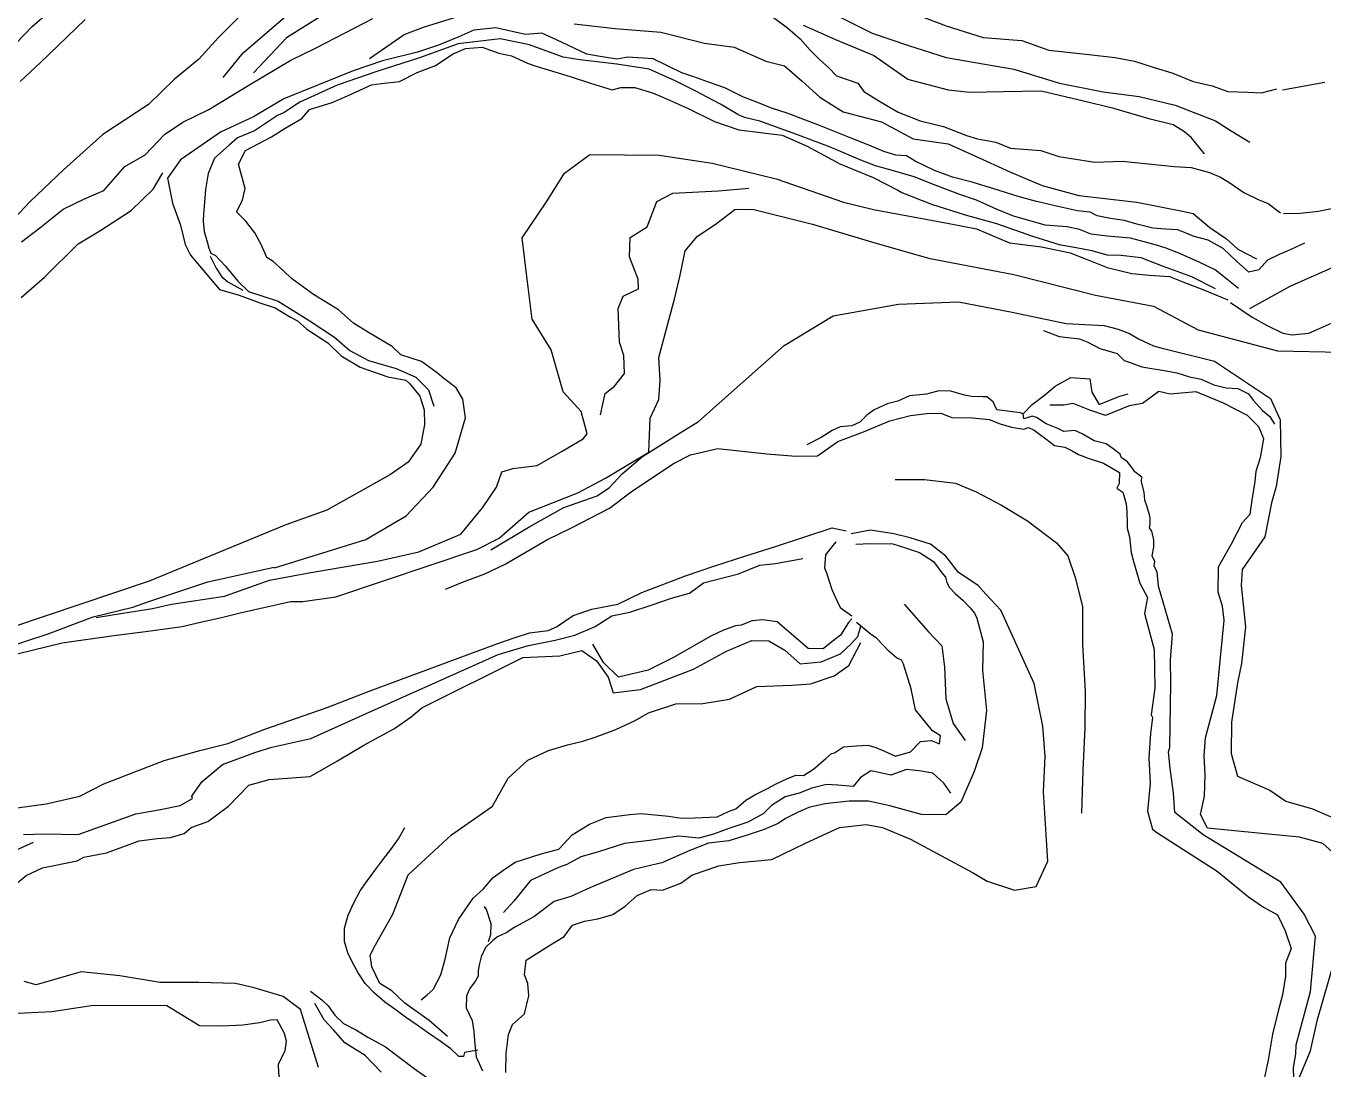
# Model space of a CAD drawing. Extents: x 73536 to 75854, y 478530 to 482386.
# Drawn here: x 74588.3 to 74948.2, y 480014.7 to 480303.9 of the extents above; entities that cross this region are included whole.
import ezdxf

# ---------------------------------------------------------------- set-up
doc = ezdxf.new("R2010")
doc.units = 0

msp = doc.modelspace()

# ---------------------------------------------------------------- linework, layer by layer
at = {"layer": 'TOPO_250913', "color": 30}
for points in [[(74580.986, 480294.422, 1627.478), (74590.069, 480303.754, 1628.612), (74594.973, 480307.98, 1629.752), (74603.492, 480315.368, 1629.767), (74610.209, 480319.841, 1628.666), (74619.925, 480326.255, 1627.258), (74625.203, 480330.232, 1626.91), (74626.352, 480330.725, 1626.284), (74637.791, 480338.861, 1627.224), (74645.993, 480345.713, 1625.932), (74653.867, 480349.155, 1626.689), (74669.275, 480355.986, 1625.881), (74687.059, 480361.711, 1625.851)], [(74764.453, 480330.455, 1632.214), (74793.049, 480322.567, 1633.753), (74807.449, 480316.873, 1634.805), (74818.551, 480313.199, 1636.228), (74830.213, 480309.004, 1637.641), (74843.634, 480303.909, 1638.806), (74853.853, 480300.64, 1639.557), (74864.585, 480299.801, 1639.846), (74872.072, 480297.118, 1639.86), (74883.223, 480295.945, 1639.587), (74890.51, 480295.173, 1639.054), (74895.804, 480294.105, 1638.52), (74901.31, 480292.316, 1638.216), (74906.48, 480290.808, 1638.106), (74912.164, 480288.478, 1637.617), (74917.415, 480287.262, 1637.864), (74921.731, 480285.68, 1637.934), (74927.268, 480285.541, 1637.835), (74931.117, 480285.351, 1638.008), (74935.283, 480286.401, 1638.587)], [(74675.099, 480309.615, 1610.016), (74660.604, 480300.618, 1610.126), (74651.422, 480290.893, 1610.212)], [(74807.386, 480309.714, 1623.641), (74823.08, 480301.899, 1624.655), (74833.138, 480298.428, 1625.711), (74843.634, 480295.106, 1626.05), (74862.414, 480291.895, 1625.114), (74875.045, 480288.018, 1625.037), (74887.121, 480285.627, 1624.805), (74897.103, 480284.335, 1624.683), (74907.145, 480281.868, 1624.609), (74918.341, 480277.546, 1626.439), (74922.621, 480274.775, 1626.097), (74927.827, 480271.628, 1628.137)], [(74648.308, 480307.212, 1616.72), (74641.79, 480300.693, 1615.934), (74636.29, 480294.709, 1615.152), (74629.439, 480289.029, 1614.42), (74622.311, 480282.133, 1614.088), (74609.634, 480273.783, 1611.853), (74598.728, 480264.019, 1610.724), (74589.529, 480255.192, 1609.906), (74583.66, 480249.002, 1608.693)], [(74586.699, 480288.51, 1610.375), (74592.387, 480293.735, 1610.706), (74604.75, 480305.697, 1615.323)], [(74587.094, 480244.048, 1609.248), (74592.185, 480247.952, 1609.337), (74598.694, 480253.08, 1609.963), (74604.414, 480255.825, 1610.529), (74609.968, 480258.271, 1610.623), (74615.782, 480264.866, 1611.216), (74621.408, 480268.144, 1611.048), (74626.735, 480273.812, 1612.8), (74631.885, 480277.165, 1612.43), (74639.095, 480280.738, 1611.765), (74650.2, 480287.45, 1610.951), (74661.846, 480294.374, 1610.807), (74668.873, 480297.775, 1610.31), (74684.52, 480305.894, 1609.671)], [(74643.06, 480289.585, 1614.431), (74648.594, 480296.402, 1615.264), (74660.42, 480306.611, 1617.571)], [(74683.678, 480294.831, 1594.775), (74693.245, 480301.544, 1594.765), (74698.633, 480303.561, 1594.76), (74708.393, 480306.561, 1594.751)], [(74795.357, 480306.507, 1608.382), (74799.608, 480303.381, 1608.827), (74803.123, 480300.342, 1608.289), (74805.922, 480297.139, 1609.327), (74808.433, 480294.546, 1609.368), (74810.925, 480292.355, 1609.295), (74813.156, 480290.004, 1609.451), (74819.08, 480287.99, 1608.706), (74820.771, 480285.678, 1609.193), (74825.427, 480282.8, 1609.809), (74830.298, 480279.953, 1610.041), (74836.366, 480277.592, 1610.467), (74842.876, 480276.009, 1610.144), (74849.252, 480273.517, 1609.553), (74852.284, 480272.558, 1609.637), (74857.34, 480271.665, 1610.173), (74861.454, 480269.948, 1609.522), (74869.899, 480269.322, 1610.278), (74874.891, 480267.665, 1609.781), (74884.875, 480266.128, 1609.72), (74892.396, 480266.374, 1609.332), (74899.64, 480265.651, 1610.153), (74906.885, 480264.932, 1609.663), (74911.54, 480264.671, 1609.572), (74916.63, 480263.22, 1609.548), (74919.707, 480261.998, 1610.136), (74922.021, 480260.543, 1610.158), (74926.172, 480257.733, 1609.674), (74930.125, 480255.719, 1609.266), (74932.915, 480254.613, 1609.106), (74936.316, 480252.089, 1609.441)], [(74942.993, 480243.698, 1595.937), (74938.229, 480241.475, 1594.807), (74935.945, 480240.553, 1594.012), (74932.734, 480238.979, 1593.509), (74930.38, 480236.304, 1594.324), (74927.548, 480235.653, 1594.212), (74924.16, 480238.671, 1594.58), (74920.448, 480242.163, 1594.233), (74916.267, 480244.442, 1594.324), (74912.4, 480245.497, 1594.64), (74907.911, 480247.333, 1594.725), (74904.579, 480247.522, 1594.788), (74900.953, 480247.834, 1594.942), (74896.509, 480248.885, 1594.846), (74893.102, 480249.901, 1594.632), (74889.192, 480250.508, 1594.587), (74885.503, 480251.204, 1594.462), (74883.53, 480252.249, 1594.373), (74880.053, 480252.637, 1594.169), (74875.076, 480253.763, 1594.538), (74868.686, 480255.185, 1594.408), (74863.582, 480256.634, 1594.768), (74858.263, 480258.213, 1594.744), (74850.819, 480260.576, 1594.975), (74845.395, 480261.982, 1595.136), (74840.361, 480263.763, 1595.283), (74834.979, 480266.39, 1595.472), (74832.56, 480267.901, 1595.5), (74829.684, 480268.019, 1595.68), (74826.305, 480269.032, 1595.394), (74822.124, 480270.796, 1595.531), (74817.229, 480272.745, 1595.359), (74808.479, 480276.307, 1595.359), (74799.463, 480279.679, 1594.991), (74795.136, 480281.097, 1595.695), (74791.556, 480282.523, 1595.317), (74787.349, 480284.112, 1595.574), (74782.231, 480286.68, 1595.085), (74777.691, 480288.263, 1595.139), (74773.574, 480289.75, 1595.393), (74770.314, 480290.917, 1594.81), (74762.287, 480294.739, 1594.948), (74755.295, 480295.233, 1595.171), (74752.249, 480294.651, 1594.956), (74747.064, 480295.499, 1595.217), (74743.897, 480296.097, 1595.012), (74735.48, 480299.991, 1595.069), (74731.486, 480301.872, 1594.914), (74726.88, 480301.502, 1594.55), (74718.705, 480303.368, 1594.609), (74712.594, 480302.673, 1594.306), (74708.455, 480300.871, 1594.564), (74702.756, 480298.502, 1594.242), (74696.967, 480296.624, 1594.583), (74687.236, 480294.22, 1594.894), (74679.114, 480291.457, 1594.803), (74659.914, 480283.679, 1595.76), (74651.43, 480278.706, 1595.111), (74642.259, 480274.458, 1595.508), (74631.219, 480266.748, 1596.71), (74627.625, 480261.705, 1595.178), (74628.97, 480254.751, 1594.641), (74631.21, 480248.611, 1594.788), (74632.544, 480243.302, 1595.022), (74633.95, 480240.344, 1594.416), (74642.016, 480230.771, 1594.4), (74647.463, 480229.198, 1595.68), (74653.245, 480227.115, 1595.011), (74657.494, 480225.69, 1593.991), (74661.73, 480223.168, 1594.352), (74663.661, 480222.08, 1594.285), (74666.246, 480219.792, 1593.918), (74672.062, 480216.053, 1594.386), (74675.8, 480212.464, 1594.414), (74681.02, 480209.302, 1594.249), (74688.744, 480206.567, 1595.47), (74693.719, 480205.712, 1594.867), (74694.854, 480204.705, 1593.928), (74697.586, 480201.279, 1593.593), (74698.842, 480197.453, 1593.938), (74698.903, 480193.376, 1593.684), (74697.858, 480187.899, 1593.978), (74694.396, 480182.949, 1594.296), (74689.505, 480179.512, 1594.567), (74671.757, 480169.658, 1594.321), (74660.471, 480165.55, 1594.263), (74622.504, 480149.973, 1591.576), (74584.325, 480137.102, 1591.954)], [(74740.444, 480304.468, 1594.722), (74751.824, 480303.122, 1594.712), (74764.439, 480302.181, 1594.701), (74776.559, 480299.096, 1594.69), (74784.748, 480297.946, 1594.683), (74793.558, 480294.107, 1594.675), (74798.802, 480292.841, 1594.67), (74803.669, 480288.547, 1594.665), (74808.603, 480284.106, 1594.659), (74815.029, 480280.067, 1594.652), (74825.629, 480277.251, 1594.643), (74834.462, 480272.542, 1594.634), (74844.195, 480271.175, 1594.626), (74854.833, 480266.345, 1594.615), (74861.293, 480263.409, 1594.609), (74870.203, 480259.608, 1594.601), (74880.391, 480256.873, 1593.462), (74896.468, 480255.045, 1594.031), (74909.649, 480252.397, 1594.535), (74912.149, 480251.9, 1594.241), (74916.729, 480247.966, 1594.067), (74921.401, 480244.849, 1594.262), (74924.508, 480242.029, 1594.215), (74929.676, 480239.333, 1594.259)], [(74915.264, 480268.444, 1610.072), (74911.627, 480272.852, 1610.108), (74909.712, 480274.531, 1610.076), (74906.599, 480276.421, 1610.038), (74900.219, 480278.028, 1609.978), (74890.138, 480280.969, 1610.106), (74881.701, 480282.985, 1609.823), (74869.969, 480285.793, 1610.435), (74859.525, 480285.61, 1610.022), (74850.089, 480285.407, 1610.211), (74844.218, 480286.104, 1610.196), (74832.968, 480289.072, 1610.295), (74823.489, 480295.67, 1610.192), (74813.042, 480300.065, 1610.005), (74804.048, 480303.954, 1609.954)], [(74924.654, 480231.067, 1587.261), (74918.182, 480236.297, 1588.012), (74913.799, 480238.358, 1587.748), (74908.098, 480240.858, 1587.469), (74904.379, 480242.333, 1587.139), (74901.326, 480243.324, 1587.604), (74894.714, 480245.087, 1587.934), (74888.22, 480245.633, 1587.485), (74883.811, 480246.177, 1587.458), (74880.595, 480247.461, 1586.913), (74877.2, 480248.186, 1586.951), (74873.474, 480248.494, 1587.418), (74871.024, 480248.651, 1587.362), (74866.869, 480249.839, 1587.059), (74862.318, 480251.117, 1586.899), (74857.713, 480252.979, 1587.152), (74852.038, 480255.554, 1587.48), (74847.102, 480257.226, 1587.648), (74840.097, 480259.888, 1587.065), (74834.739, 480262.037, 1587.593), (74828.969, 480263.668, 1587.373), (74823.962, 480265.054, 1587.457), (74820.405, 480266.481, 1587.519), (74811.229, 480270.321, 1587.679), (74801.904, 480273.861, 1587.84), (74791.93, 480277.502, 1588.012), (74787.691, 480278.499, 1588.082), (74785.799, 480279.31, 1588.115), (74781.012, 480282.202, 1588.206), (74773.781, 480285.992, 1588.337), (74768.445, 480288.685, 1588.434), (74761.249, 480291.859, 1588.561), (74752.281, 480293.247, 1587.354), (74741.976, 480294.469, 1586.926), (74737.333, 480295.208, 1586.917), (74727.995, 480298.594, 1587.655), (74719.874, 480300.344, 1587.301), (74708.232, 480298.942, 1587.685), (74697.514, 480295.029, 1587.653), (74685.694, 480291.263, 1587.481), (74674.656, 480287.469, 1586.246), (74664.322, 480282.71, 1585.678), (74659.937, 480279.902, 1585.47), (74658.133, 480279.094, 1585.346), (74651.725, 480274.797, 1586.154), (74646.979, 480272.856, 1586.463), (74644.696, 480270.839, 1586.863), (74640.603, 480267.236, 1586.567), (74638.88, 480262.993, 1585.668), (74638.171, 480258.553, 1585.456), (74637.904, 480255.029, 1586.004), (74637.624, 480251.682, 1587.017), (74637.459, 480249.782, 1587.219), (74637.788, 480246.849, 1586.822), (74638.63, 480244.054, 1586.342), (74639.08, 480242.249, 1585.983), (74639.584, 480240.868, 1585.993), (74640.891, 480240.192, 1585.269), (74643.583, 480237.365, 1585.53), (74647.116, 480233.088, 1585.559), (74650.066, 480230.279, 1586.181), (74658.3, 480227.577, 1586.875), (74666.625, 480222.361, 1587.655), (74673.958, 480217.567, 1589.017), (74678.209, 480213.915, 1589.665), (74683.404, 480211.136, 1589.134), (74691.065, 480208.951, 1589.356), (74696.508, 480206.534, 1589.311), (74699.976, 480203.028, 1589.795), (74701.47, 480198.427, 1588.731)], [(74582.634, 480131.453, 1582.048), (74594.544, 480135.371, 1581.805), (74606.969, 480140.081, 1581.549), (74617.991, 480142.786, 1581.329), (74622.439, 480144.289, 1581.235), (74638.768, 480149.774, 1580.902), (74657.185, 480153.863, 1580.873), (74657.286, 480153.616, 1580.956), (74682.631, 480161.481, 1580.64), (74693.825, 480168.094, 1580.804), (74701.34, 480176.018, 1581.301), (74707.405, 480185.409, 1580.648), (74710.3, 480195.249, 1580.105), (74709.568, 480200.421, 1580.266), (74707.7, 480203.586, 1580.492), (74704.627, 480205.836, 1580.274), (74702.157, 480207.917, 1579.983), (74698.099, 480210.84, 1579.831), (74692.341, 480212.685, 1579.92), (74689.954, 480215.038, 1580.055), (74683.403, 480218.895, 1580.143), (74679.242, 480221.52, 1580.26), (74675.025, 480225.155, 1579.924), (74671.462, 480227.369, 1579.684), (74668.125, 480229.448, 1579.427), (74661.984, 480233.855, 1579.275), (74659.786, 480236.012, 1579.259), (74656.939, 480238.579, 1579.268), (74655.187, 480239.689, 1579.37), (74653.716, 480243.142, 1579.352), (74651.8, 480246.542, 1579.311), (74649.355, 480249.725, 1579.243), (74646.72, 480252.36, 1579.133), (74648.389, 480255.595, 1579.389), (74649.182, 480258.765, 1579.748), (74647.302, 480265.525, 1579.218), (74649.234, 480269.349, 1579.263), (74656.462, 480273.134, 1579.655), (74660.223, 480275.538, 1579.895), (74664.846, 480278.184, 1579.855), (74667.008, 480280.706, 1580.073), (74673.264, 480282.685, 1580.101), (74677.515, 480284.49, 1580.398), (74684.231, 480287.51, 1580.684), (74686.973, 480287.96, 1580.795), (74691.954, 480288.448, 1580.767), (74696.874, 480290.94, 1580.736), (74701.974, 480292.873, 1580.705), (74706.88, 480296.103, 1580.672), (74710.251, 480297.628, 1580.651), (74714.934, 480298.036, 1580.624), (74719.549, 480296.367, 1580.597), (74723.001, 480295.602, 1580.577), (74727.49, 480293.544, 1580.549), (74729.21, 480292.934, 1580.538), (74739.281, 480289.871, 1580.479), (74744.954, 480288.01, 1580.445), (74750.986, 480286.152, 1580.41), (74753.378, 480286.806, 1580.396), (74757.238, 480286.806, 1580.374), (74762.131, 480285.359, 1580.345), (74765.189, 480284.082, 1580.326), (74771.849, 480281.072, 1580.285), (74779.341, 480277.358, 1580.238), (74786.128, 480275.117, 1580.197), (74798.091, 480273.569, 1580.129), (74805.072, 480270.577, 1580.086), (74814.099, 480265.64, 1580.028), (74823.324, 480261.85, 1579.972), (74830.206, 480258.309, 1579.928), (74831.303, 480257.73, 1579.921), (74839.545, 480254.455, 1579.871), (74848.836, 480251.469, 1580.228), (74857.571, 480249.081, 1580.657), (74867.549, 480245.6, 1580.37), (74874.954, 480243.266, 1580.076), (74879.689, 480242.463, 1580.505), (74884.036, 480241.628, 1580.455), (74888.177, 480240.455, 1580.45), (74892.116, 480240.318, 1580.468), (74897.593, 480239.668, 1580.508), (74903.474, 480237.335, 1580.68), (74911.682, 480234.384, 1580.792), (74918.216, 480231.106, 1580.652)], [(74936.912, 480286.198, 1638.881), (74948.635, 480288.297, 1639.533)], [(74607.841, 480139.894, 1580.587), (74615.199, 480141.102, 1580.616), (74623.434, 480142.389, 1580.648), (74628.699, 480143.55, 1580.748), (74643.405, 480145.833, 1581.046), (74655.886, 480150.231, 1581.018), (74667.372, 480152.371, 1580.751), (74685.837, 480155.53, 1580.588), (74697.343, 480158.054, 1580.121), (74708.997, 480162.98, 1580.457), (74714.956, 480170.3, 1580.208), (74718.898, 480175.989, 1580.288), (74720.333, 480180.245, 1580.039), (74723.408, 480181.18, 1580.058), (74730.159, 480182.026, 1580.102), (74737.114, 480186.039, 1580.149), (74742.931, 480189.396, 1580.189), (74743.998, 480190.823, 1580.197), (74742.349, 480197.011, 1580.118), (74737.321, 480202.476, 1580.016), (74734.042, 480214.062, 1579.82), (74728.796, 480222.588, 1579.668), (74727.265, 480234.393, 1578.405), (74725.954, 480245.104, 1579.732), (74732.731, 480255.16, 1581.602), (74737.758, 480263.03, 1580.45), (74744.754, 480268.276, 1579.627), (74763.991, 480268.058, 1578.218), (74778.669, 480265.857, 1580.104), (74796.416, 480261.509, 1580.541), (74815.116, 480255.067, 1580.029), (74823.439, 480252.972, 1579.785), (74844.438, 480249.08, 1579.502), (74851.978, 480247.635, 1579.33), (74861.203, 480243.721, 1579.264), (74870.069, 480242.618, 1579.133), (74878.023, 480240.974, 1580.042), (74882.672, 480239.134, 1578.884), (74888.25, 480236.923, 1579), (74895.125, 480235.272, 1579.032), (74899.967, 480234.764, 1579.151), (74905.526, 480234.374, 1579.578), (74909.246, 480232.901, 1578.9), (74914.758, 480230.841, 1579.019), (74921.775, 480227.926, 1581.12)], [(74587.037, 480228.638, 1596.254), (74593.514, 480234.243, 1595.581), (74602.804, 480243.495, 1595.059), (74608.863, 480247.117, 1594.802), (74617.513, 480252.701, 1594.881), (74623.635, 480258.62, 1595.302), (74626.265, 480263.112, 1595.917)], [(74747.757, 480196.096, 1579.863), (74748.971, 480201.975, 1579.507), (74751.592, 480204.045, 1577.079), (74754.372, 480207.504, 1573.594), (74754.154, 480212.532, 1573.723), (74752.989, 480216.17, 1573.829), (74752.647, 480225.524, 1573.837), (74754.003, 480229.004, 1575.003), (74758.219, 480230.954, 1571.542), (74758.192, 480233.719, 1571.609), (74757.187, 480236.307, 1573.476), (74755.761, 480239.847, 1575.86), (74755.905, 480245.242, 1578.097), (74760.688, 480248.171, 1576.511), (74763.341, 480255.177, 1576.744), (74767.746, 480257.527, 1575.666), (74780.455, 480258.177, 1575.354), (74788.901, 480258.859, 1573.939)], [(74581.717, 480128.768, 1576.946), (74598.342, 480132.862, 1575.606), (74612.683, 480134.928, 1574.472), (74621.512, 480136.023, 1573.473), (74631.701, 480137.423, 1572.076), (74637.144, 480138.639, 1571.491), (74642.587, 480139.856, 1571.161), (74647.774, 480141.137, 1570.899), (74661.678, 480144.362, 1570.154), (74665.131, 480144.361, 1570.09), (74674.285, 480145.621, 1569.404), (74713.389, 480158.706, 1565), (74719.602, 480161.865, 1566.469), (74727.855, 480169.041, 1565.807), (74741.442, 480174.465, 1565.337), (74749.103, 480178.551, 1565.333), (74761.108, 480185.756, 1565.297), (74761.455, 480195.136, 1565.256), (74763.921, 480200.307, 1565.51), (74764.258, 480205.71, 1565.82), (74763.875, 480211.962, 1565.631), (74766.045, 480219.873, 1565.393), (74768.363, 480228.49, 1565.131), (74769.838, 480234.824, 1564.936), (74771.182, 480241.538, 1564.913), (74774.484, 480245.542, 1564.931), (74779.906, 480249.137, 1564.953), (74785.014, 480252.957, 1564.923), (74786.119, 480253.085, 1564.918), (74790.224, 480252.974, 1564.899), (74806.486, 480248.912, 1564.821), (74822.861, 480244.004, 1564.74), (74838.72, 480239.53, 1564.663), (74862.375, 480235.003, 1564.55), (74884.985, 480229.224, 1564.441), (74901.071, 480226.18, 1564.364), (74913.48, 480219.62, 1564.298)], [(74937.193, 480251.84, 1609.563), (74941.759, 480251.967, 1609.973), (74946.891, 480252.568, 1610.094), (74953.994, 480253.961, 1609.184)], [(74639.394, 480240.096, 1586.461), (74641.118, 480236.765, 1586.997), (74642.719, 480234.367, 1587.407), (74644.379, 480232.911, 1586.946), (74648.542, 480230.592, 1586.471)], [(74927.836, 480225.525, 1580.436), (74939.039, 480231.766, 1582.287), (74951.937, 480237.474, 1583.745)], [(74717.251, 480158.625, 1568.084), (74728.125, 480165.119, 1567.713), (74737.529, 480170.343, 1566.531), (74746.766, 480173.639, 1565.893), (74750.183, 480175.965, 1565.202), (74753.722, 480179.684, 1565.173), (74759.402, 480184.481, 1565.098), (74769.835, 480191.113, 1565.173), (74774.942, 480194.232, 1565.123), (74774.942, 480194.232, 1565.123), (74798.619, 480215.312, 1564.877), (74812.27, 480223.539, 1564.869), (74830.383, 480226.791, 1564.861), (74847.066, 480227.436, 1564.853), (74861.491, 480224.602, 1564.846), (74876.887, 480221.427, 1564.839), (74887.415, 480220.787, 1565.078), (74891.324, 480219.773, 1565.469), (74894.459, 480218.618, 1564.997), (74896.911, 480217.123, 1565.021), (74899.871, 480215.743, 1564.667), (74901.104, 480215.213, 1564.741), (74903.19, 480214.624, 1564.576), (74918.062, 480210.974, 1564.819), (74933.529, 480200.588, 1564.81), (74936.227, 480194.692, 1564.807), (74936.474, 480184.477, 1564.802), (74935.119, 480176.183, 1564.772), (74933.867, 480171.71, 1564.331), (74932.042, 480162.21, 1563.86), (74925.744, 480153.202, 1563.642), (74925.391, 480148.765, 1563.81), (74925.977, 480143.444, 1563.682), (74926.641, 480137.262, 1563.629), (74925.507, 480127.106, 1564.014), (74924.439, 480121.771, 1563.76), (74922.724, 480110.868, 1563.255), (74922.706, 480102.18, 1563.746), (74924.408, 480095.881, 1564.349), (74933.369, 480092.003, 1564.279), (74937.827, 480088.929, 1564.995), (74945.227, 480086.829, 1564.729), (74954.626, 480082.729, 1564.751)], [(74922.483, 480227.213, 1580.894), (74928.489, 480223.12, 1578.992), (74932.503, 480220.968, 1578.85), (74936.958, 480218.688, 1578.283), (74939.6, 480218.29, 1577.85), (74944.192, 480218.735, 1577.528), (74946.518, 480219.744, 1577.512), (74952.36, 480222.264, 1578.257)], [(74870.591, 480219.416, 1561.316), (74874.914, 480217.826, 1561.255), (74880.609, 480217.128, 1561.135), (74882.9, 480216.177, 1561.42), (74886.241, 480214.418, 1559.746), (74891.078, 480213.073, 1559.271), (74892.999, 480211.172, 1561.002), (74894.62, 480210.576, 1560.979), (74897.86, 480209.384, 1560.934), (74904.609, 480208.271, 1562.522), (74907.551, 480207.723, 1563.822), (74911.078, 480206.571, 1564.082), (74914.315, 480205.984, 1563.23), (74917.868, 480204.417, 1563.054), (74921.263, 480203.506, 1563.207), (74924.503, 480203.402, 1563.468), (74927.493, 480201.885, 1563.686), (74928.773, 480200.177, 1563.639), (74931.344, 480197.296, 1563.665), (74933.397, 480195.578, 1563.82), (74934.714, 480193.521, 1563.995)], [(74913.48, 480219.62, 1564.298), (74935.498, 480213.827, 1564.191), (74953.168, 480213.424, 1564.442)], [(74864.978, 480196.345, 1554.121), (74867.462, 480198.938, 1553.729), (74870.89, 480201.545, 1553.55), (74873.809, 480204.054, 1553.36), (74878.154, 480206.449, 1554.895), (74883.426, 480206.041, 1554.461), (74884.021, 480202.347, 1554.885), (74886.036, 480198.893, 1555.573), (74891.503, 480201.108, 1554.803), (74894.133, 480201.881, 1556.588)], [(74940.026, 480012.086, 1554.093), (74939.979, 480015.145, 1553.494), (74940.618, 480018.794, 1553.17), (74940.711, 480021.369, 1553.138), (74944.702, 480036.177, 1553.172), (74946.059, 480051.555, 1553.168), (74942.928, 480057.6, 1553.421), (74936.444, 480066.485, 1554.061), (74924.564, 480073.742, 1554.848), (74914.936, 480079.599, 1556.923), (74907.059, 480085.806, 1554.621), (74906.646, 480091.175, 1554.332), (74905.784, 480098.158, 1554.25), (74905.311, 480102.602, 1554.152), (74905.617, 480103.881, 1554.467), (74905.916, 480121.668, 1554.294), (74905.875, 480128.166, 1554.06), (74906.375, 480135.266, 1554.846), (74902.526, 480148.543, 1554.127), (74902.159, 480152.58, 1553.646), (74901.331, 480154.136, 1553.974), (74901.53, 480155.436, 1553.697), (74900.73, 480156.936, 1553.843), (74901.23, 480159.336, 1554.408), (74901.171, 480161.375, 1554.184), (74900.63, 480163.836, 1554.065), (74900.03, 480164.736, 1554.293), (74900.17, 480165.793, 1554.091), (74900.23, 480167.536, 1554.14), (74900.03, 480168.336, 1554.366), (74899.253, 480170.814, 1554.283), (74898.73, 480172.436, 1554.614), (74898.53, 480174.636, 1555.102), (74897.831, 480177.536, 1555.111), (74897.855, 480178.812, 1554.747), (74895.93, 480180.236, 1554.225), (74895.225, 480181.34, 1554.059), (74893.77, 480183.11, 1553.731), (74892.209, 480184.16, 1554.082), (74891.886, 480185.181, 1553.748), (74889.905, 480186.661, 1554.055), (74887.985, 480187.981, 1554.001), (74884.686, 480188.881, 1554.436), (74881.286, 480190.781, 1554.695), (74879.286, 480191.681, 1554.584), (74876.286, 480191.481, 1554.998), (74874.585, 480192.281, 1554.791), (74871.377, 480193.607, 1554.408), (74868.686, 480195.281, 1554.112), (74867.485, 480195.681, 1553.853), (74866.309, 480195.356, 1553.879), (74865.158, 480194.942, 1554.213), (74864.978, 480196.345, 1554.121), (74864.23, 480196.616, 1554.023), (74857.642, 480197.481, 1554.814), (74856.628, 480199.624, 1554.678), (74854.897, 480201.041, 1555.271), (74853.78, 480201.09, 1555.467), (74850.611, 480201.165, 1555.76), (74848.651, 480201.536, 1555.737), (74844.892, 480202.594, 1555.904), (74841.541, 480202.74, 1555.944), (74838.141, 480201.768, 1556.039), (74833.42, 480201.302, 1556.39), (74830.238, 480199.845, 1556.107), (74827.281, 480199.106, 1556.519), (74823.629, 480197.474, 1556.764), (74821.55, 480195.997, 1556.996), (74819.675, 480194.064, 1557.057), (74817.392, 480193.044, 1557.527), (74814.244, 480192.733, 1557.847), (74811.961, 480191.712, 1558.104), (74808.969, 480189.828, 1558.411), (74804.974, 480187.736, 1558.638)], [(74953.327, 480072.529, 1553.467), (74948.126, 480077.229, 1553.564), (74941.626, 480079.029, 1554.178), (74930.126, 480080.129, 1554.502), (74916.073, 480081.516, 1554.447), (74914.121, 480085.252, 1554.412), (74915.225, 480090.306, 1554.214), (74915.487, 480096.247, 1554.172), (74915.129, 480101.546, 1554.028), (74915.578, 480106.553, 1554.556), (74918.678, 480118.253, 1554.364), (74919.678, 480128.753, 1553.866), (74920.683, 480139.11, 1553.08), (74920.277, 480142.983, 1553.038), (74919.091, 480146.866, 1552.978), (74919.186, 480153.972, 1552.726), (74922.741, 480160.324, 1552.851), (74925.771, 480166.204, 1552.802), (74927.912, 480168.492, 1552.734), (74928.472, 480172.367, 1552.785), (74929.273, 480177.565, 1552.867), (74929.581, 480180.483, 1552.808), (74930.767, 480184.192, 1552.946), (74931.715, 480189.427, 1553.202), (74930.354, 480192.711, 1553.218), (74927.156, 480195.878, 1553.008), (74920.518, 480199.319, 1552.566), (74912.923, 480202.415, 1552.897), (74905.783, 480201.755, 1552.886), (74902.627, 480202.57, 1552.561), (74898.027, 480199.175, 1553.086), (74894.352, 480198.529, 1553.228), (74887.802, 480195.865, 1552.907), (74883.447, 480197.377, 1553.175), (74878.834, 480199.166, 1552.571), (74876.277, 480198.752, 1553.234), (74872.338, 480198.737, 1552.505)], [(74704.692, 480147.746, 1567.03), (74709.457, 480149.671, 1566.463), (74715.601, 480152.015, 1566.054), (74721.236, 480154.655, 1565.371), (74726.859, 480157.891, 1564.567), (74732.84, 480161.442, 1563.629), (74739.818, 480164.877, 1562.867), (74750.209, 480170.189, 1561.617), (74756.202, 480174.696, 1560.994), (74762.676, 480179.063, 1560.418), (74768.172, 480182.703, 1559.505), (74772.726, 480184.995, 1558.827), (74780.292, 480186.707, 1559.244), (74793.834, 480185.294, 1557.453), (74801.946, 480184.63, 1557.002), (74807.878, 480184.666, 1556.594), (74813.562, 480188.67, 1556.214), (74820.701, 480191.369, 1555.472), (74827.947, 480194.437, 1554.741), (74833.667, 480195.886, 1554.427), (74838.132, 480196.459, 1554.05), (74842.14, 480196.532, 1553.998), (74845.21, 480195.371, 1553.709), (74850.862, 480195.242, 1553.422), (74855.556, 480194.776, 1553.31), (74858.585, 480193.581, 1553.041), (74861.729, 480192.621, 1552.892), (74865.186, 480192.081, 1552.666), (74866.485, 480192.581, 1552.576), (74867.985, 480191.781, 1552.333), (74869.128, 480190.938, 1552.242), (74871.286, 480189.381, 1552.121), (74873.686, 480187.581, 1551.813), (74876.485, 480187.081, 1551.512), (74878.585, 480186.081, 1551.264), (74880.314, 480185.043, 1550.879), (74882.985, 480184.081, 1550.708), (74887.249, 480182.638, 1551.752), (74891.721, 480180.115, 1551.552), (74891.567, 480177.075, 1551.678), (74890.963, 480175.714, 1549.196), (74892.63, 480174.636, 1549.335), (74893.53, 480171.436, 1549.186), (74893.73, 480169.274, 1548.984), (74893.831, 480166.136, 1549.108), (74893.786, 480164.681, 1549.717), (74894.421, 480162.255, 1549.499), (74894.875, 480157.891, 1549.009), (74895.549, 480155.361, 1549.049), (74897.331, 480149.436, 1548.691), (74899.409, 480145.432, 1548.178), (74898.575, 480140.966, 1548.126), (74901.275, 480130.966, 1547.749), (74901.453, 480120.311, 1546.887), (74900.476, 480112.866, 1546.073), (74900.809, 480112.139, 1546.209), (74900.244, 480107.682, 1545.649), (74899.817, 480100.948, 1545.216), (74900.206, 480093.901, 1544.451), (74899.42, 480086.199, 1544.62), (74900.822, 480081.225, 1544.005), (74902.03, 480080.234, 1544.064), (74918.732, 480069.584, 1543.272), (74927.455, 480062.486, 1543.213), (74931.597, 480059.624, 1543.186), (74935.544, 480057.465, 1543.162), (74937.651, 480052.992, 1543.136), (74939.266, 480048.09, 1543.109), (74937.74, 480044.08, 1543.087), (74937.701, 480040.49, 1543.068), (74936.882, 480035.231, 1543.04), (74935.679, 480030.721, 1543.015), (74934.095, 480024.392, 1542.981), (74932.919, 480017.201, 1541.823), (74931.831, 480011.962, 1543.111)], [(74829.43, 480178.136, 1554.941), (74837.63, 480178.136, 1554.186), (74846.23, 480177.136, 1553.418), (74851.93, 480174.736, 1552.797), (74858.93, 480171.036, 1551.952), (74866.123, 480166.656, 1550.88), (74874.207, 480160.544, 1549.736), (74877.378, 480157.011, 1549.296), (74879.413, 480150.997, 1548.732), (74881.44, 480142.889, 1548.189), (74881.466, 480132.392, 1547.82), (74882.116, 480119.35, 1546.961), (74882.051, 480109.328, 1545.983), (74881.481, 480097.605, 1544.856), (74881.107, 480085.642, 1544.239)], [(74583.906, 480086.831, 1577.868), (74593.984, 480088.193, 1577.179), (74603.259, 480090.313, 1576.081), (74609.983, 480093.753, 1575.123), (74626.677, 480100.205, 1574.981), (74636.552, 480103.011, 1573.332), (74644.293, 480104.925, 1572.561), (74654.618, 480108.896, 1571.647), (74671.898, 480114.921, 1570.243), (74683.586, 480119.505, 1569.455), (74718.954, 480132.627, 1566.666), (74724.011, 480134.37, 1566.097), (74728.038, 480135.591, 1565.438), (74733.215, 480136.261, 1565.236), (74735.499, 480137.282, 1564.872), (74740.114, 480140.439, 1563.988), (74745.341, 480142.227, 1563.407), (74752.53, 480143.551, 1562.933), (74759.194, 480146.775, 1562.017), (74771.336, 480151.472, 1561.11), (74779.438, 480154.178, 1560.49), (74788.066, 480156.938, 1559.477), (74796.561, 480159.644, 1558.877), (74812.002, 480164.747, 1556.744), (74815.891, 480163.872, 1556.448)], [(74721.423, 480013.74, 1543.367), (74721.561, 480019.085, 1543.232), (74722.181, 480024.27, 1542.85), (74723.286, 480027.058, 1542.93), (74726.62, 480030.04, 1542.673), (74727.795, 480035.02, 1542.714), (74727.602, 480038.461, 1542.75), (74726.587, 480040.81, 1542.92), (74727.132, 480044.897, 1542.812), (74733.337, 480048.827, 1543.003), (74737.648, 480051.485, 1542.933), (74739.964, 480054.543, 1542.774), (74743.255, 480055.717, 1542.695), (74746.935, 480056.352, 1542.703), (74751.124, 480057.577, 1542.745), (74754.57, 480059.837, 1542.572), (74757.903, 480062.818, 1542.704), (74761.798, 480064.501, 1542.673), (74764.955, 480064.325, 1542.725), (74770.009, 480066.22, 1542.852), (74773.05, 480068.463, 1542.63), (74775.937, 480069.461, 1542.758), (74780.533, 480071.057, 1542.87), (74786.287, 480072.004, 1542.597), (74795.198, 480072.773, 1542.676), (74804.599, 480077.28, 1542.873), (74813.967, 480081.626, 1543.807), (74821.437, 480082.537, 1543.361), (74825.936, 480081.689, 1543.194), (74833.665, 480078.398, 1543.305), (74850.933, 480069.191, 1543.692), (74854.931, 480066.772, 1543.728), (74862.562, 480064.317, 1543.056), (74868.562, 480065.329, 1543.074), (74871.834, 480072.344, 1543.458), (74871.388, 480079.762, 1543.663), (74870.634, 480091.553, 1543.937), (74871.032, 480101.334, 1545.131), (74870.419, 480109.777, 1547.186), (74868.014, 480121.607, 1547.786), (74858.786, 480141.881, 1550.915), (74854.634, 480146.336, 1551.643), (74852.452, 480148.782, 1552.139), (74846.985, 480152.381, 1552.996), (74843.485, 480156.881, 1553.545), (74839.286, 480160.181, 1553.659), (74833.585, 480161.981, 1554.171), (74829.085, 480163.081, 1554.765), (74822.585, 480164.081, 1555.428), (74817.286, 480163.081, 1556.179)], [(74818.51, 480160.24, 1557.322), (74822.524, 480160.373, 1556.934), (74828.786, 480160.281, 1556.276), (74832.286, 480159.181, 1555.668), (74836.223, 480157.857, 1555.486), (74840.085, 480155.381, 1555.154), (74842.39, 480152.274, 1555.362), (74843.386, 480151.081, 1555.208), (74843.779, 480149.602, 1555.198), (74844.485, 480148.181, 1555.361), (74846.128, 480146.576, 1555.649), (74848.286, 480144.581, 1555.518), (74850.239, 480142.569, 1555.317), (74851.485, 480141.081, 1555.237), (74852.085, 480139.681, 1554.969), (74853.889, 480133.155, 1554.349), (74853.725, 480125.182, 1553.979), (74854.775, 480114.066, 1549.07), (74853.547, 480103.75, 1553.792), (74851.347, 480097.15, 1551.832), (74847.629, 480088.651, 1551.578), (74843.529, 480085.166, 1551.514), (74836.745, 480085.312, 1552.68), (74828.01, 480087.701, 1552.176), (74822.063, 480088.981, 1552.882), (74816.678, 480088.965, 1552.738), (74809.926, 480088.213, 1552.438), (74805.534, 480087.232, 1552.358), (74802.575, 480085.952, 1552.458), (74798.996, 480084.15, 1551.718), (74797.014, 480082.78, 1551.882), (74793.135, 480081.137, 1552.193), (74788.712, 480079.618, 1551.867), (74783.284, 480077.996, 1551.863), (74777.636, 480077.316, 1551.459), (74772.525, 480075.279, 1551.436), (74764.736, 480071.911, 1551.936), (74756.911, 480070.011, 1551.712), (74750.509, 480067.305, 1551.246), (74744.748, 480064.909, 1550.817), (74739.511, 480062.553, 1550.983), (74734.864, 480061.165, 1551.851), (74729.23, 480056.941, 1552.872), (74723.931, 480054.03, 1553.351), (74721.519, 480052.448, 1554.651), (74719.142, 480051.341, 1555.1), (74717.808, 480050.359, 1555.656), (74715.794, 480048.439, 1556.648), (74714.594, 480045.834, 1556.334), (74714.064, 480043.579, 1556.571), (74713.756, 480042.062, 1556.453), (74713.793, 480040.46, 1556.431), (74713.026, 480039.164, 1556.689), (74711.5, 480037.065, 1556.705), (74710.58, 480034.996, 1556.473), (74710.475, 480031.671, 1556.699), (74712.094, 480028.124, 1556.504), (74712.568, 480025.135, 1556.106), (74712.849, 480021.47, 1556.773), (74713.271, 480018.075, 1556.601), (74714.984, 480014.171, 1555.967)], [(74812.952, 480160.89, 1558.115), (74811.814, 480159.417, 1558.785), (74810.152, 480157.289, 1559.455), (74809.865, 480153.621, 1558.617), (74810.396, 480152.265, 1559.187), (74811.852, 480147.63, 1559.479), (74813.233, 480144.572, 1559.756), (74814.201, 480142.695, 1559.232), (74817.471, 480140.314, 1558.324)], [(74587.694, 480079.734, 1580.715), (74593.411, 480079.885, 1580.638), (74602.822, 480079.693, 1578.88), (74618.813, 480085.431, 1577.384), (74625.213, 480086.585, 1576.491), (74631.125, 480087.774, 1576.377), (74634.541, 480089.701, 1576.372), (74634.353, 480090.388, 1575.104), (74637.168, 480094.321, 1576.309), (74642.891, 480099.144, 1575.772), (74651.814, 480102.455, 1573.861), (74656.537, 480103.896, 1574.042), (74667.361, 480106.333, 1573.259), (74682.5, 480113.18, 1571.304), (74719.372, 480129.589, 1568.288), (74727.721, 480132.143, 1567.218), (74735.139, 480133.635, 1566.46), (74740.561, 480134.995, 1566.171), (74746.249, 480137.374, 1565.111), (74750.875, 480140.327, 1564.464), (74755.828, 480141.358, 1564.075), (74762.051, 480143.427, 1563.558), (74767.44, 480145.285, 1563.02), (74772.363, 480146.61, 1561.888), (74776.274, 480149.468, 1562.391), (74786.035, 480152.025, 1561.612), (74791.89, 480154.416, 1561.147), (74796.29, 480154.849, 1560.966), (74803.798, 480156.204, 1560.043)], [(74831.974, 480143.61, 1554.004), (74838.665, 480135.942, 1553.904), (74842.379, 480132.011, 1553.652), (74843.174, 480126.082, 1553.649), (74843.466, 480117.373, 1553.404), (74845.553, 480110.526, 1553.083), (74848.845, 480105.737, 1553.669)], [(74586.134, 480066.526, 1566.754), (74588.433, 480068.393, 1566.6), (74592.949, 480070.464, 1566.743), (74602.517, 480072.396, 1566.846), (74604.415, 480073.48, 1566.739), (74610.661, 480074.601, 1566.42), (74619.771, 480078.009, 1566.031), (74624.834, 480078.651, 1565.851), (74628.475, 480078.919, 1565.649), (74632.18, 480080.035, 1565.507), (74634.149, 480081.681, 1565.417), (74638.769, 480083.374, 1565.44), (74644.49, 480087.565, 1565.926), (74650.131, 480093.412, 1565.85), (74655.758, 480094.948, 1565.83), (74667.141, 480095.759, 1565.783), (74674.788, 480100.18, 1565.441), (74682.106, 480104.457, 1565.368), (74690.615, 480109.065, 1566.073), (74695.2, 480112.356, 1566.683), (74698.193, 480114.823, 1566.994), (74726.172, 480128.786, 1566.085), (74736.477, 480129.213, 1565.34), (74742.571, 480130.688, 1564.386), (74746.583, 480127.832, 1564.61), (74749.813, 480123.352, 1565.195), (74751.242, 480118.969, 1565.55), (74758.792, 480119.946, 1565.006), (74773.493, 480125.531, 1564.448), (74782.7, 480130.586, 1563.773), (74789.665, 480133.539, 1563.32), (74794.38, 480133.421, 1563.066), (74798.821, 480130.818, 1562.995), (74803.143, 480127.064, 1563.104), (74808.963, 480127.613, 1563.215), (74814.265, 480129.79, 1560.769), (74817.279, 480132.602, 1559.774), (74819.088, 480134.655, 1559.004), (74819.963, 480137.447, 1558.371)], [(74697.945, 480033.909, 1560.216), (74699.658, 480035.293, 1560.388), (74701.326, 480036.786, 1559.556), (74703.428, 480040.832, 1559.804), (74704.642, 480045.15, 1560.59), (74705.922, 480051.092, 1561.842), (74708.345, 480056.182, 1561.535), (74712.432, 480062.084, 1562.659), (74715.219, 480064.617, 1562.233), (74717.94, 480067.839, 1562.569), (74720.905, 480069.89, 1562.86), (74724.037, 480072.042, 1561.23), (74731.292, 480074.383, 1561.161), (74736.117, 480075.699, 1560.597), (74739.82, 480079.612, 1560.048), (74744.682, 480082.622, 1559.997), (74749.275, 480084.468, 1560.169), (74755.878, 480085.237, 1559.384), (74759.005, 480085.52, 1558.652), (74766.611, 480084.78, 1559.344), (74770.151, 480084.261, 1558.363), (74773.976, 480084.364, 1557.903), (74780.033, 480084.607, 1558.402), (74783.255, 480086.061, 1558.891), (74785.223, 480086.854, 1558.625), (74788.065, 480089.246, 1557.585), (74790.484, 480090.73, 1557.241), (74793.853, 480092.421, 1557.782), (74796.4, 480093.759, 1558.349), (74799.361, 480095.134, 1559.157), (74801.87, 480096.195, 1560.079), (74804.03, 480096.036, 1561.466), (74806.767, 480097.873, 1561.76), (74810.23, 480100.836, 1561.001), (74811.831, 480102.136, 1561.02), (74812.585, 480102.381, 1560.913), (74815.117, 480104.02, 1559.677), (74818.711, 480104.275, 1558.914), (74821.908, 480104.533, 1558.09), (74824.086, 480103.881, 1557.761), (74826.518, 480102.796, 1557.373), (74829.564, 480101.457, 1556.94), (74833.702, 480102.641, 1556.768), (74836.501, 480105.462, 1556.423), (74839.456, 480105.756, 1556.462), (74841.725, 480104.839, 1556.84), (74841.989, 480107.059, 1556.96), (74839.812, 480108.506, 1558.743), (74835.095, 480114.26, 1559.086), (74833.935, 480120.119, 1559.855), (74831.763, 480126.966, 1559.045), (74831.212, 480128.063, 1558.612), (74829.826, 480128.729, 1558.024), (74827.67, 480130.506, 1557.756), (74824.387, 480134.082, 1558.01), (74822.483, 480135.392, 1558.577), (74818.723, 480138.459, 1558.637)], [(74817.426, 480139.545, 1559.544), (74816.539, 480138.485, 1560.279), (74814.264, 480134.94, 1561.39), (74811.444, 480132.808, 1562.482), (74809.499, 480131.163, 1563.757), (74805.343, 480131.252, 1564.646), (74796.757, 480138.682, 1565.089), (74792.658, 480139.275, 1565.124), (74789.751, 480138.952, 1565.236), (74786.771, 480137.74, 1565.709), (74785.198, 480137.584, 1565.587), (74781.792, 480136.406, 1565.541), (74778.168, 480134.602, 1565.678), (74767.999, 480128.77, 1566.128), (74760.892, 480125.252, 1566.762), (74752.732, 480123.335, 1566.712), (74748.547, 480127.418, 1567.055), (74745.586, 480132.47, 1565.046)], [(74705.242, 480023.748, 1559.689), (74700.21, 480028.15, 1561.573), (74693.442, 480032.925, 1563.29), (74689.8, 480036.378, 1563.993), (74686.519, 480038.439, 1564.792), (74684.282, 480043.005, 1565.097), (74683.807, 480046.295, 1564.73), (74685.319, 480049.131, 1564.947), (74690.081, 480057.674, 1565.23), (74694.405, 480068.545, 1565.495), (74706.343, 480079.627, 1564.981), (74717.8, 480087.538, 1565.142), (74722.08, 480095.378, 1565.302), (74727.53, 480100.336, 1565.596), (74733.263, 480103.027, 1565.786), (74738.53, 480104.536, 1565.726), (74742.776, 480105.6, 1565.138), (74746.236, 480106.69, 1564.658), (74751.937, 480108.829, 1564.539), (74757.318, 480111.305, 1564.466), (74761.058, 480113.447, 1563.216), (74768.57, 480115.92, 1563.048), (74776.087, 480116.016, 1564.006), (74783.465, 480117.279, 1564.097), (74791.07, 480120.72, 1563.385), (74800.815, 480121.138, 1562.36), (74806.013, 480121.515, 1561.737), (74812.516, 480123.67, 1560.557), (74816.647, 480126.53, 1559.422), (74819.951, 480132.938, 1559.093)], [(74844.861, 480091.226, 1553.312), (74842.922, 480093.965, 1553.759), (74839.923, 480096.691, 1554.264), (74836.149, 480097.377, 1554.036), (74832.614, 480097.704, 1553.924), (74828.213, 480096.135, 1553.439), (74825.426, 480096.826, 1553.795), (74822.685, 480097.338, 1553.671), (74819.863, 480095.513, 1553.72), (74817.822, 480093.048, 1554.059), (74813.577, 480093.419, 1553.489), (74810.376, 480093.546, 1553.066), (74806.351, 480092.568, 1553.124), (74802.843, 480091.222, 1553.188), (74798.974, 480090.19, 1553.417), (74795.181, 480087.801, 1553.428), (74792.86, 480085.499, 1553.199), (74788.558, 480083.16, 1553.287), (74783.308, 480081.414, 1552.974), (74779.063, 480079.8, 1552.644), (74774.975, 480078.745, 1552.281), (74769.449, 480079.261, 1552.573), (74761.278, 480078.067, 1552.818), (74754.366, 480077.197, 1552.968), (74747.129, 480074.955, 1552.89), (74742.232, 480073.501, 1552.951), (74738.38, 480071.446, 1552.8), (74736.039, 480070.577, 1552.721), (74728.266, 480067.005, 1552.769), (74723.688, 480061.266, 1553.488), (74720.846, 480058.109, 1554.155)], [(74713.705, 480019.972, 1556.903), (74710.003, 480019.266, 1557.416), (74709.719, 480018.208, 1557.692), (74708.426, 480018.184, 1557.79), (74706.214, 480020.322, 1558.237), (74703.221, 480022.416, 1558.828), (74700.044, 480024.663, 1559.411), (74696.831, 480026.911, 1559.987), (74693.638, 480029.128, 1560.593), (74690.651, 480031.257, 1561.194), (74687.928, 480033.226, 1561.748), (74685.018, 480035.741, 1562.317), (74682.458, 480038.438, 1562.766), (74680.506, 480041.41, 1563.08), (74679.058, 480044.053, 1563.312), (74677.585, 480046.887, 1563.664), (74676.71, 480050.072, 1563.977), (74676.678, 480053.731, 1564.254), (74677.68, 480057.383, 1564.454), (74679.26, 480060.797, 1564.617), (74681.076, 480064.071, 1564.8), (74683.092, 480066.976, 1564.897), (74685.141, 480069.748, 1564.906), (74687.329, 480072.729, 1564.897), (74689.569, 480075.598, 1564.919), (74691.722, 480078.528, 1564.929), (74693.429, 480081.654, 1565.078)], [(74582.993, 480032.5, 1578.058), (74579.313, 480037.472, 1577.595), (74577.984, 480042.308, 1577.694), (74573.945, 480045.457, 1577.977), (74571.341, 480051.271, 1578.032), (74569.068, 480056.708, 1578.574), (74568.426, 480060.767, 1578.476), (74569.446, 480065.694, 1578.538), (74570.642, 480067.869, 1579.017), (74574.964, 480069.933, 1579.546), (74577.398, 480071.832, 1578.606), (74583.723, 480074.543, 1579.662), (74590.452, 480077.625, 1579.521)], [(74658.011, 480028.348, 1574.539), (74656.152, 480028.293, 1575.2), (74653.181, 480027.511, 1574.567), (74648.496, 480026.844, 1575.791), (74642.852, 480026.593, 1576.544), (74636.489, 480026.682, 1577.269), (74627.448, 480032.186, 1577.636), (74607.052, 480032.293, 1579.066), (74595.552, 480030.593, 1579.918), (74587.946, 480030.171, 1579.986), (74577.351, 480029.667, 1579.53), (74571.849, 480033.034, 1579.692), (74562.552, 480044.493, 1579.915), (74562.566, 480057.009, 1579.864), (74565.036, 480067.403, 1579.489), (74567.663, 480074.803, 1580.736)], [(74716.623, 480050.093, 1556.798), (74717.295, 480051.977, 1557.145), (74717.417, 480054.984, 1557.496), (74716.115, 480058.896, 1557.994), (74715.545, 480059.748, 1558.939)], [(74940.831, 480010.672, 1552.877), (74944.626, 480019.729, 1552.991), (74946.626, 480028.429, 1552.571), (74951.327, 480044.829, 1552.902)], [(74669.526, 480015.117, 1565.596), (74664.459, 480031.2, 1565.235), (74659.664, 480034.788, 1565.307), (74651.6, 480037.237, 1565.457), (74646.432, 480038.389, 1565.514), (74636.258, 480038.665, 1566.074), (74625.568, 480038.665, 1566.15), (74614.389, 480040.578, 1566.032), (74603.683, 480041.683, 1566.096), (74591.197, 480038.054, 1566.844), (74587.826, 480038.986, 1567.228)], [(74667.283, 480036.282, 1564.625), (74670.432, 480033.863, 1564.43), (74672.128, 480032.212, 1563.971), (74673.995, 480029.624, 1563.602), (74676.427, 480027.369, 1563.053), (74680.012, 480025.484, 1562.55), (74683.165, 480023.539, 1562.182), (74688.033, 480020.84, 1561.548), (74695.988, 480014.831, 1559.715), (74701.777, 480010.794, 1558.105)], [(74686.853, 480013.851, 1565.028), (74682.451, 480018.432, 1565.414), (74676.796, 480021.93, 1565.575), (74673.617, 480025.567, 1565.57), (74671.076, 480028.32, 1565.699), (74668.472, 480032.913, 1565.384)], [(74672.349, 479992.258, 1583.302), (74671.874, 479993.837, 1582.909), (74671.728, 479995.428, 1582.155), (74671.834, 479997.029, 1580.995), (74671.459, 479998.836, 1579.809), (74670.302, 480000.119, 1579.105), (74667.343, 480002.626, 1578.524), (74662.434, 480003.82, 1577.245), (74660.37, 480006.118, 1576.476), (74658.896, 480010.977, 1576.434), (74658.494, 480013.631, 1576.412), (74658.403, 480016.097, 1576.392), (74660.263, 480019.823, 1575.219), (74660.627, 480022.449, 1574.482), (74660.022, 480024.568, 1574.501), (74658.011, 480028.348, 1574.539)]]:
    msp.add_polyline3d(points, dxfattribs=at)

doc.saveas('drawing.dxf')
